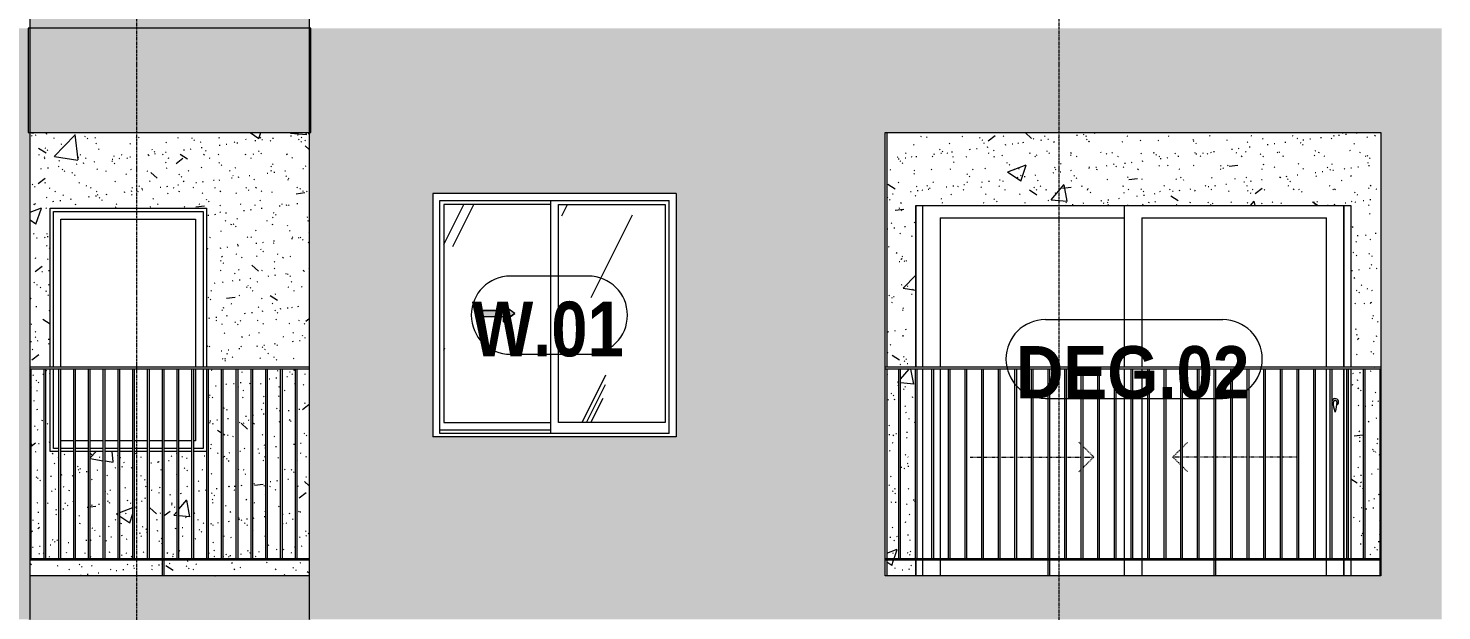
# Model space of a CAD drawing. Header units: millimetres. Extents: x 9199 to 175431, y -4466 to 35300.
# Drawn here: x 135976 to 144101, y 5600 to 8950 of the extents above; entities that cross this region are included whole.
import ezdxf

# ---------------------------------------------------------------- set-up
doc = ezdxf.new("R2010")
doc.units = ezdxf.units.MM
for name, pattern in [('1 NÉT CALL OUT', [6, 3, -3]), ('Dash', [6, 3, -3]), ('Grid Line', [22.225, 12.7, -3.175, 3.175, -3.175])]:
    doc.linetypes.add(name, pattern=pattern)
for name, color, linetype, lineweight in [('0-2', 250, 'Continuous', 5), ('A-DETL-GENF', 92, 'Continuous', 9), ('A-DETL-GENF-1', 92, '1 NÉT CALL OUT', 9), ('A-DOOR', 31, 'Continuous', 9), ('A-DOOR-FRAM', 31, 'Continuous', 9), ('A-DOOR-HDLN', 31, 'Dash', 18), ('A-DOOR-IDEN', 31, 'Continuous', 9), ('A-FLOR-HRAL', 11, 'Continuous', 9), ('A-FLOR-HRAL-1', 253, 'Continuous', 9), ('A-GLAZ', 151, 'Continuous', 9), ('A-GLAZ-1', 253, 'Continuous', 9), ('A-GLAZ-2', 7, 'Continuous', 9), ('A-GLAZ-3', 7, '1 NÉT CALL OUT', 9), ('A-GLAZ-IDEN', 152, 'Continuous', 9), ('A-WALL', 113, 'Continuous', 9), ('A-WALL-PATT-1', 9, 'Continuous', 9), ('A-WALL-PATT-2', 111, 'Continuous', 5), ('I-WALL', 2, 'Continuous', 9), ('I-WALL-1', 7, 'Continuous', 9), ('S-GRID-1', 1, 'Grid Line', 9)]:
    doc.layers.add(name, color=color, linetype=linetype, lineweight=lineweight)
doc.styles.add('Arial_B_1', font='arialbd.ttf', dxfattribs={"width": 0.85, "height": 315})
doc.styles.add('Arial_B_2', font='arialbd.ttf', dxfattribs={"width": 0.9, "height": 300})
pattern_1 = [(50, (-51555.6, 1200), (1093.104, -95.634), [114.3, -1257.3]), (355, (-51555.6, 1200), (-211.46, 1146.34), [91.44, -1005.84]), (100.451, (-51464.5, 1192), (881.656, 1050.7), [97.14, -1068.54]), (46.184, (-51555.6, 1504.8), (1626.47, -252.26), [171.45, -1885.95]), (96.636, (-51420, 1483.8), (1424.42, 1484.57), [145.71, -1602.81]), (351.184, (-51555.6, 1504.8), (1424.43, 1484.55), [137.16, -1508.76]), (21, (-51403.2, 1428.6), (909.686, -613.59), [114.3, -1257.3]), (326, (-51403.2, 1428.6), (370.81, 1105.13), [91.44, -1005.84]), (71.451, (-51327.4, 1377.5), (1280.5, 491.53), [97.14, -1068.54]), (37.5, (-51555.58, 1200), (18.531, 507.33), [50.292, -943.356, 50.292, -970.788, -1009.65]), (37.5, (-51555.58, 1200), (18.531, 507.33), [-2014.73, 50.29, -959.36]), (7.5, (-51555.6, 1200), (400.918, 601.084), [50.292, -531.876, 50.292, -920.496, -384.81]), (7.5, (-51555.6, 1200), (400.918, 601.084), [-1552.956, 50.292, -334.518]), (327.5, (-51895.43, 1200), (813.545, -34.374), [50.292, -330.708, 50.292, -1138.428, -1577.34]), (327.5, (-51895.43, 1200), (813.545, -34.374), [-1569.72, 50.29, -1527.05]), (317.5, (-52047.8, 1200), (888.775, 152.56), [50.292, -445.008, 50.292, -739.14, -1120.14]), (317.5, (-52047.8, 1200), (888.775, 152.56), [-1284.73, 50.29, -1069.85])]
pattern_2 = [(37.5, (-51555.58, 1200), (-4.7995, 146.8239), [5.029, -110.795, 5.029, -124.511, -123.825]), (37.5, (-51555.58, 1200), (-4.7995, 146.8239), [-245.364, 5.029, -118.796]), (7.5, (-51555.58, 1200), (134.8574, 215.0472), [5.029, -57.455, 5.029, -99.365, -40.005]), (7.5, (-51555.58, 1200), (134.8574, 215.0472), [-166.878, 5.029, -34.976]), (327.5, (-51649.3, 1200), (237.2978, 0.4316), [5.029, -33.071, 5.029, -132.131, -179.07]), (327.5, (-51649.3, 1200), (237.2978, 0.4316), [-175.26, 5.029, -174.041]), (317.5, (-51649.3, 1200), (229.067, 66.8792), [5.029, -14.021, 5.029, -84.887, -102.87]), (317.5, (-51649.3, 1200), (229.067, 66.8792), [-108.966, 5.029, -97.841])]
pattern_3 = [(63.435, (-49765.3, 1304.34), (-0.001, 1524), [532.46, -2875.3]), (63.435, (-51289.3, 1304.34), (-0.001, 1524), [532.46, -2875.3]), (63.435, (-49035.8, 1598.8), (-0.001, 1524), [532.46, -2875.3]), (63.435, (-50559.8, 1598.8), (-0.001, 1524), [532.46, -2875.3]), (63.435, (-49146.2, 1494.84), (-0.001, 1524), [532.46, -2875.3]), (63.435, (-50670.2, 1494.84), (-0.001, 1524), [532.46, -2875.3]), (63.435, (-49258.75, 2090.1), (-0.001, 1524), [258.8, -3148.97]), (63.435, (-50782.75, 2090.1), (-0.001, 1524), [258.8, -3148.97]), (63.435, (-49332.36, 1997.95), (-0.001, 1524), [532.46, -2875.3]), (63.435, (-50856.36, 1997.95), (-0.001, 1524), [532.46, -2875.3]), (63.435, (-49319.4, 2064.1), (-0.001, 1524), [532.46, -2875.3]), (63.435, (-50843.4, 2064.1), (-0.001, 1524), [532.46, -2875.3]), (63.435, (-49934.2, 1773.94), (-0.001, 1524), [532.46, -2875.3]), (63.435, (-51458.2, 1773.94), (-0.001, 1524), [532.46, -2875.3]), (63.435, (-49921.24, 1851.9), (-0.001, 1524), [532.46, -2875.3]), (63.435, (-51445.24, 1851.9), (-0.001, 1524), [532.46, -2875.3]), (63.435, (-49917.74, 1908.1), (-0.001, 1524), [532.46, -2875.3]), (63.435, (-51441.74, 1908.1), (-0.001, 1524), [532.46, -2875.3])]

# ---------------------------------------------------------------- blocks, each defined once
blk = doc.blocks.new('M_Fixed - 900 x 1400-901190-TKCS_MẶT ĐỨNG HƯỚNG TÂY')
at = {"layer": 'A-GLAZ-2'}
for p, q in [((-69617.9, 7000), (-69617.9, 7896)), ((-69617.9, 7896), (-68755.9, 7896)), ((-68755.9, 7896), (-68755.9, 7000)), ((-69573.9, 7000), (-69573.9, 7852)), ((-69573.9, 7852), (-68799.9, 7852)), ((-68799.9, 7852), (-68799.9, 7000)), ((-69617.9, 6534), (-69617.9, 6990)), ((-69573.9, 6578), (-69573.9, 6990)), ((-68799.9, 6990), (-68799.9, 6578)), ((-68755.9, 6990), (-68755.9, 6534)), ((-69585.5, 6534), (-69617.9, 6534)), ((-69500.5, 6534), (-69575.5, 6534)), ((-69500.5, 6578), (-69573.9, 6578)), ((-69415.6, 6578), (-69490.5, 6578)), ((-69415.6, 6534), (-69490.5, 6534)), ((-69330.7, 6578), (-69405.6, 6578)), ((-69330.7, 6534), (-69405.6, 6534)), ((-69245.7, 6578), (-69320.7, 6578)), ((-69245.7, 6534), (-69320.7, 6534)), ((-69160.8, 6578), (-69235.7, 6578)), ((-69160.8, 6534), (-69235.7, 6534)), ((-69075.8, 6578), (-69150.8, 6578)), ((-69075.8, 6534), (-69150.8, 6534)), ((-68990.9, 6578), (-69065.8, 6578)), ((-68990.9, 6534), (-69065.8, 6534)), ((-68906, 6578), (-68980.9, 6578)), ((-68906, 6534), (-68980.9, 6534)), ((-68821, 6578), (-68896, 6578)), ((-68821, 6534), (-68896, 6534)), ((-68799.9, 6578), (-68811, 6578)), ((-68755.9, 6534), (-68811, 6534))]:
    blk.add_line(p, q, dxfattribs=at)
blk = doc.blocks.new('Railing - 10mm-901206-TKCS_MẶT ĐỨNG HƯỚNG TÂY')
at = {"layer": 'A-FLOR-HRAL-1'}
for p, q in [((-68226.4, 5900), (-68226.4, 6990)), ((-68216.4, 5900), (-68216.4, 6990))]:
    blk.add_line(p, q, dxfattribs=at)
blk = doc.blocks.new('Railing - 50 x 10mm-901224-TKCS_MẶT ĐỨNG HƯỚNG TÂY')
at = {"layer": 'A-FLOR-HRAL-1'}
for p, q in [((-68990.9, 5800), (-68990.9, 6990)), ((-68980.9, 6990), (-68990.9, 6990)), ((-68980.9, 5800), (-68980.9, 6990))]:
    blk.add_line(p, q, dxfattribs=at)
blk = doc.blocks.new('Railing - 10mm-V147-TKCS_MẶT ĐỨNG HƯỚNG TÂY')
at = {"layer": 'A-FLOR-HRAL-1'}
blk.add_line((-69745.352937, 5900), (-69745.352937, 6990), dxfattribs=at)
blk = doc.blocks.new('Railing - Railing-885226-TKCS_MẶT ĐỨNG HƯỚNG TÂY')
at = {"layer": 'A-FLOR-HRAL-1'}
for p, q in [((-45151.9, 5900), (-43546.9, 5900)), ((-43546.9, 5890), (-45151.9, 5890))]:
    blk.add_line(p, q, dxfattribs=at)
for name, p in [('Railing - 10mm-V147-TKCS_MẶT ĐỨNG HƯỚNG TÂY', (24600, 0)), ('Railing - 10mm-901206-TKCS_MẶT ĐỨNG HƯỚNG TÂY', (23156, 0)), ('Railing - 10mm-901206-TKCS_MẶT ĐỨNG HƯỚNG TÂY', (23241, 0)), ('Railing - 10mm-901206-TKCS_MẶT ĐỨNG HƯỚNG TÂY', (23325.9, 0)), ('Railing - 10mm-901206-TKCS_MẶT ĐỨNG HƯỚNG TÂY', (23410.8, 0)), ('Railing - 10mm-901206-TKCS_MẶT ĐỨNG HƯỚNG TÂY', (23495.8, 0)), ('Railing - 10mm-901206-TKCS_MẶT ĐỨNG HƯỚNG TÂY', (23580.7, 0)), ('Railing - 10mm-901206-TKCS_MẶT ĐỨNG HƯỚNG TÂY', (23665.7, 0)), ('Railing - 10mm-901206-TKCS_MẶT ĐỨNG HƯỚNG TÂY', (23750.6, 0)), ('Railing - 50 x 10mm-901224-TKCS_MẶT ĐỨNG HƯỚNG TÂY', (24600, 0)), ('Railing - 10mm-901206-TKCS_MẶT ĐỨNG HƯỚNG TÂY', (23920.5, 0)), ('Railing - 10mm-901206-TKCS_MẶT ĐỨNG HƯỚNG TÂY', (24005.4, 0)), ('Railing - 10mm-901206-TKCS_MẶT ĐỨNG HƯỚNG TÂY', (24090.4, 0)), ('Railing - 10mm-901206-TKCS_MẶT ĐỨNG HƯỚNG TÂY', (24175.3, 0)), ('Railing - 10mm-901206-TKCS_MẶT ĐỨNG HƯỚNG TÂY', (24260.2, 0)), ('Railing - 10mm-901206-TKCS_MẶT ĐỨNG HƯỚNG TÂY', (24345.2, 0)), ('Railing - 10mm-901206-TKCS_MẶT ĐỨNG HƯỚNG TÂY', (24430.1, 0)), ('Railing - 10mm-901206-TKCS_MẶT ĐỨNG HƯỚNG TÂY', (24515.1, 0)), ('Railing - 10mm-901206-TKCS_MẶT ĐỨNG HƯỚNG TÂY', (24600, 0))]:
    blk.add_blockref(name, p)
blk = doc.blocks.new('Top Rail Type - Top Rail_Internal_-885227-TKCS_MẶT ĐỨNG HƯỚNG TÂY')
at = {"layer": 'A-FLOR-HRAL-1'}
for p, q in [((-43546.9, 7000), (-45151.9, 7000)), ((-43546.9, 6990), (-45151.9, 6990))]:
    blk.add_line(p, q, dxfattribs=at)
blk = doc.blocks.new('NCV_TKTC_TANG 2_rvt-2-TKCS_MẶT ĐỨNG HƯỚNG TÂY')
at = {"layer": 'A-WALL-PATT-1'}
h = blk.add_hatch(dxfattribs=at)
h.set_pattern_fill('FP_19', color=256, style=0, pattern_type=2)
h.set_pattern_definition(pattern_1)
h.paths.add_polyline_path([(-43586, 5800), (-43546.9, 5800), (-43546.9, 5890), (-44380.9, 5890), (-44380.9, 5800), (-43649.2, 5800)])
h.paths.add_polyline_path([(-45132, 5800), (-44390.9, 5800), (-44390.9, 5890), (-45151.9, 5890), (-45151.9, 5800), (-45140.3, 5800)])
h.paths.add_polyline_path([(-45118.7, 5900), (-45070.4, 5900), (-45070.4, 6990), (-45145.4, 6990), (-45145.4, 5900), (-45125.8, 5900)])
h.paths.add_polyline_path([(-43546.9, 5900), (-43546.9, 6990), (-43616.4, 6990), (-43616.4, 5900), (-43612.1, 5900)])
h.paths.add_polyline_path([(-44858.6, 5900), (-44815.6, 5900), (-44815.6, 6515), (-44890.5, 6515), (-44890.5, 5900)])
h.paths.add_polyline_path([(-44975.5, 5900), (-44900.5, 5900), (-44900.5, 6515), (-44975.5, 6515)])
h.paths.add_polyline_path([(-44781.9, 5900), (-44730.7, 5900), (-44730.7, 6515), (-44805.6, 6515), (-44805.6, 5900)])
h.paths.add_polyline_path([(-44645.7, 5900), (-44645.7, 6515), (-44720.7, 6515), (-44720.7, 5900)])
h.paths.add_polyline_path([(-44635.7, 5900), (-44560.8, 5900), (-44560.8, 6515), (-44635.7, 6515), (-44635.7, 6089.9)])
h.paths.add_polyline_path([(-44475.8, 5900), (-44475.8, 6515), (-44550.8, 6515), (-44550.8, 5900)])
h.paths.add_polyline_path([(-44465.8, 5900), (-44390.9, 5900), (-44390.9, 6515), (-44465.8, 6515), (-44465.8, 6234.7)])
h.paths.add_polyline_path([(-44380.9, 5900), (-44306, 5900), (-44306, 6515), (-44380.9, 6515), (-44380.9, 6307.1)])
h.paths.add_polyline_path([(-44296, 5900), (-44221, 5900), (-44221, 6515), (-44296, 6515), (-44296, 6379.5)])
h.paths.add_polyline_path([(-44211, 5900), (-44136.1, 5900), (-44136.9, 6515), (-44211, 6515), (-44211, 6451.9)])
h.paths.add_polyline_path([(-44126.1, 5900), (-44051.1, 5900), (-44051.1, 6990), (-44126.1, 6990), (-44126.1, 6499.1)])
h.paths.add_polyline_path([(-44041.1, 5900), (-43966.2, 5900), (-43966.2, 6990), (-44041.1, 6990), (-44041.1, 6374.5)])
h.paths.add_polyline_path([(-43881.3, 5900), (-43881.3, 6990), (-43956.2, 6990), (-43956.2, 5900)])
h.paths.add_polyline_path([(-43786.3, 5900), (-43711.4, 5900), (-43711.4, 6990), (-43786.3, 6990), (-43786.3, 6000.9)])
h.paths.add_polyline_path([(-43871.3, 5900), (-43796.3, 5900), (-43796.3, 6990), (-43871.3, 6990), (-43871.3, 6125.5)])
h.paths.add_polyline_path([(-44985.5, 5900), (-44985.5, 6515), (-45036.9, 6515), (-45036.9, 6990), (-45060.4, 6990), (-45060.4, 5900)])
h.paths.add_polyline_path([(-43626.4, 5900), (-43626.4, 6990), (-43701.4, 6990), (-43701.4, 5900)])
h.paths.add_polyline_path([(-45036.9, 7000), (-45036.9, 7915), (-44136.9, 7915), (-44136.9, 7000), (-43546.9, 7000), (-43546.9, 8350), (-45151.9, 8350), (-45151.9, 7000), (-45087.4, 7000)])
h = blk.add_hatch(dxfattribs=at)
h.set_pattern_fill('FP_20', color=256, style=0, pattern_type=2)
h.set_pattern_definition(pattern_2)
h.paths.add_polyline_path([(-43586, 5800), (-43546.9, 5800), (-43546.9, 5890), (-44380.9, 5890), (-44380.9, 5800), (-43649.2, 5800)])
h.paths.add_polyline_path([(-45132, 5800), (-44390.9, 5800), (-44390.9, 5890), (-45151.9, 5890), (-45151.9, 5800), (-45140.3, 5800)])
h.paths.add_polyline_path([(-45118.7, 5900), (-45070.4, 5900), (-45070.4, 6990), (-45145.4, 6990), (-45145.4, 5900), (-45125.8, 5900)])
h.paths.add_polyline_path([(-43546.9, 5900), (-43546.9, 6990), (-43616.4, 6990), (-43616.4, 5900), (-43612.1, 5900)])
h.paths.add_polyline_path([(-44858.6, 5900), (-44815.6, 5900), (-44815.6, 6515), (-44890.5, 6515), (-44890.5, 5900)])
h.paths.add_polyline_path([(-44975.5, 5900), (-44900.5, 5900), (-44900.5, 6515), (-44975.5, 6515)])
h.paths.add_polyline_path([(-44781.9, 5900), (-44730.7, 5900), (-44730.7, 6515), (-44805.6, 6515), (-44805.6, 5900)])
h.paths.add_polyline_path([(-44645.7, 5900), (-44645.7, 6515), (-44720.7, 6515), (-44720.7, 5900)])
h.paths.add_polyline_path([(-44635.7, 5900), (-44560.8, 5900), (-44560.8, 6515), (-44635.7, 6515), (-44635.7, 6089.9)])
h.paths.add_polyline_path([(-44475.8, 5900), (-44475.8, 6515), (-44550.8, 6515), (-44550.8, 5900)])
h.paths.add_polyline_path([(-44465.8, 5900), (-44390.9, 5900), (-44390.9, 6515), (-44465.8, 6515), (-44465.8, 6234.7)])
h.paths.add_polyline_path([(-44380.9, 5900), (-44306, 5900), (-44306, 6515), (-44380.9, 6515), (-44380.9, 6307.1)])
h.paths.add_polyline_path([(-44296, 5900), (-44221, 5900), (-44221, 6515), (-44296, 6515), (-44296, 6379.5)])
h.paths.add_polyline_path([(-44211, 5900), (-44136.1, 5900), (-44136.9, 6515), (-44211, 6515), (-44211, 6451.9)])
h.paths.add_polyline_path([(-44126.1, 5900), (-44051.1, 5900), (-44051.1, 6990), (-44126.1, 6990), (-44126.1, 6499.1)])
h.paths.add_polyline_path([(-44041.1, 5900), (-43966.2, 5900), (-43966.2, 6990), (-44041.1, 6990), (-44041.1, 6374.5)])
h.paths.add_polyline_path([(-43881.3, 5900), (-43881.3, 6990), (-43956.2, 6990), (-43956.2, 5900)])
h.paths.add_polyline_path([(-43786.3, 5900), (-43711.4, 5900), (-43711.4, 6990), (-43786.3, 6990), (-43786.3, 6000.9)])
h.paths.add_polyline_path([(-43871.3, 5900), (-43796.3, 5900), (-43796.3, 6990), (-43871.3, 6990), (-43871.3, 6125.5)])
h.paths.add_polyline_path([(-44985.5, 5900), (-44985.5, 6515), (-45036.9, 6515), (-45036.9, 6990), (-45060.4, 6990), (-45060.4, 5900)])
h.paths.add_polyline_path([(-43626.4, 5900), (-43626.4, 6990), (-43701.4, 6990), (-43701.4, 5900)])
h.paths.add_polyline_path([(-45036.9, 7000), (-45036.9, 7915), (-44136.9, 7915), (-44136.9, 7000), (-43546.9, 7000), (-43546.9, 8350), (-45151.9, 8350), (-45151.9, 7000), (-45087.4, 7000)])
h = blk.add_hatch(dxfattribs=at)
h.set_pattern_fill('FP_19', color=256, style=0, pattern_type=2)
h.set_pattern_definition(pattern_1)
h.paths.add_polyline_path([(-40226.9, 5800), (-40060.7, 5800), (-40060.7, 5890), (-40226.9, 5890)])
h.paths.add_polyline_path([(-37560.7, 5800), (-37391.9, 5800), (-37391.9, 5890), (-37560.7, 5890)])
h.paths.add_polyline_path([(-40158.3, 5900), (-40158.3, 6990), (-40226.9, 6990), (-40226.9, 5900), (-40208.7, 5900)])
h.paths.add_polyline_path([(-37560.7, 5900), (-37487.3, 5900), (-37487.3, 6990), (-37560.7, 6990), (-37560.7, 5924.2)])
h.paths.add_polyline_path([(-40148.3, 5900), (-40062.9, 5900), (-40062.9, 6990), (-40148.3, 6990), (-40148.3, 6716.4)])
h.paths.add_polyline_path([(-37477.3, 5900), (-37391.9, 5900), (-37391.9, 6990), (-37477.3, 6990), (-37477.3, 6716.4)])
h.paths.add_polyline_path([(-40128.5, 7000), (-40060.7, 7000), (-40060.7, 7930), (-37560.7, 7930), (-37560.7, 7000), (-37386.9, 7000), (-37386.9, 8350), (-40226.9, 8350), (-40226.9, 7000)])
h = blk.add_hatch(dxfattribs=at)
h.set_pattern_fill('FP_20', color=256, style=0, pattern_type=2)
h.set_pattern_definition(pattern_2)
h.paths.add_polyline_path([(-40226.9, 5800), (-40060.7, 5800), (-40060.7, 5890), (-40226.9, 5890)])
h.paths.add_polyline_path([(-37560.7, 5800), (-37391.9, 5800), (-37391.9, 5890), (-37560.7, 5890)])
h.paths.add_polyline_path([(-40158.3, 5900), (-40158.3, 6990), (-40226.9, 6990), (-40226.9, 5900), (-40208.7, 5900)])
h.paths.add_polyline_path([(-37560.7, 5900), (-37487.3, 5900), (-37487.3, 6990), (-37560.7, 6990), (-37560.7, 5924.2)])
h.paths.add_polyline_path([(-40148.3, 5900), (-40062.9, 5900), (-40062.9, 6990), (-40148.3, 6990), (-40148.3, 6716.4)])
h.paths.add_polyline_path([(-37477.3, 5900), (-37391.9, 5900), (-37391.9, 6990), (-37477.3, 6990), (-37477.3, 6716.4)])
h.paths.add_polyline_path([(-40128.5, 7000), (-40060.7, 7000), (-40060.7, 7930), (-37560.7, 7930), (-37560.7, 7000), (-37386.9, 7000), (-37386.9, 8350), (-40226.9, 8350), (-40226.9, 7000)])
at = {"layer": 'I-WALL-1'}
for p, q in [((-40226.9, 8350), (-40226.9, 7000)), ((-45036.9, 7000), (-45036.9, 7915)), ((-45036.9, 7915), (-44136.9, 7915)), ((-44136.9, 7915), (-44136.9, 7000)), ((-40060.7, 7000), (-40060.7, 7930)), ((-40060.7, 7930), (-37560.7, 7930)), ((-37560.7, 7930), (-37560.7, 7000)), ((-45036.9, 6515), (-45036.9, 6990)), ((-44136.9, 6990), (-44136.9, 6515)), ((-40226.9, 6990), (-40226.9, 5900)), ((-37560.7, 6990), (-37560.7, 5900)), ((-44985.5, 6515), (-45036.9, 6515)), ((-44900.5, 6515), (-44975.5, 6515)), ((-44815.6, 6515), (-44890.5, 6515)), ((-44730.7, 6515), (-44805.6, 6515)), ((-44645.7, 6515), (-44720.7, 6515)), ((-44560.8, 6515), (-44635.7, 6515)), ((-44475.8, 6515), (-44550.8, 6515)), ((-44390.9, 6515), (-44465.8, 6515)), ((-44306, 6515), (-44380.9, 6515)), ((-44221, 6515), (-44296, 6515)), ((-44136.9, 6515), (-44211, 6515)), ((-40226.9, 5890), (-40226.9, 5800)), ((-40060.7, 5800), (-40060.7, 5890)), ((-37560.7, 5890), (-37560.7, 5800))]:
    blk.add_line(p, q, dxfattribs=at)
at = {"layer": 'A-FLOR-HRAL-1'}
for name in ['Top Rail Type - Top Rail_Internal_-885227-TKCS_MẶT ĐỨNG HƯỚNG TÂY', 'Railing - Railing-885226-TKCS_MẶT ĐỨNG HƯỚNG TÂY']:
    blk.add_blockref(name, (0, 0), dxfattribs=at)
at = {"layer": 'A-GLAZ-1'}
blk.add_blockref('M_Fixed - 900 x 1400-901190-TKCS_MẶT ĐỨNG HƯỚNG TÂY', (24600, 0), dxfattribs=at)
blk = doc.blocks.new('1_FAMILY RVT - W01-WxH 1400x1400xmm-V156-TKCS_MẶT ĐỨNG HƯỚNG TÂY')
at = {"layer": 'A-DETL-GENF-1'}
blk.add_hatch(color=256, dxfattribs=at).paths.add_polyline_path([(-42432.9, 7262.1), (-42365.1, 7309.5), (-42432.9, 7357), (-42432.9, 7326.5), (-42568.3, 7326.5), (-42568.3, 7292.6), (-42432.9, 7292.6)])
at = {"layer": 'A-GLAZ'}
h = blk.add_hatch(dxfattribs=at)
h.set_pattern_fill('FP_18', color=256, style=0, pattern_type=2)
h.set_pattern_definition(pattern_3)
h.paths.add_polyline_path([(-42773.9, 6682.5), (-42159.6, 6682.5), (-42159.6, 7936.5), (-42773.9, 7936.5), (-42773.9, 6716.4)])
h.paths.add_polyline_path([(-42432.9, 7262.1), (-42432.9, 7292.6), (-42568.3, 7292.6), (-42568.3, 7326.5), (-42432.9, 7326.5), (-42432.9, 7357), (-42365.1, 7309.5), (-42389.3, 7292.6)])
h = blk.add_hatch(dxfattribs=at)
h.set_pattern_fill('FP_18', color=256, style=0, pattern_type=2)
h.set_pattern_definition(pattern_3)
h.paths.add_polyline_path([(-41500.9, 6682.5), (-41500.9, 7936.5), (-42115.1, 7936.5), (-42115.1, 6682.5)])
at = {"layer": 'A-DETL-GENF'}
for p, q in [((-42568.3, 7326.5), (-42568.3, 7292.6)), ((-42568.3, 7326.5), (-42432.9, 7326.5)), ((-42432.9, 7326.5), (-42568.3, 7326.5)), ((-42568.3, 7326.5), (-42568.3, 7292.6)), ((-42432.9, 7357), (-42432.9, 7326.5)), ((-42365.1, 7309.5), (-42432.9, 7357)), ((-42365.1, 7309.5), (-42432.9, 7357)), ((-42432.9, 7357), (-42432.9, 7326.5)), ((-42568.3, 7292.6), (-42432.9, 7292.6)), ((-42568.3, 7292.6), (-42432.9, 7292.6)), ((-42365.1, 7309.5), (-42432.9, 7262.1)), ((-42432.9, 7262.1), (-42365.1, 7309.5)), ((-42432.9, 7292.6), (-42432.9, 7262.1)), ((-42432.9, 7292.6), (-42432.9, 7262.1))]:
    blk.add_line(p, q, dxfattribs=at)
at = {"layer": 'A-GLAZ'}
for p, q in [((-41437.4, 8000), (-42837.4, 8000)), ((-42837.4, 8000), (-42837.4, 6600)), ((-41437.4, 8000), (-41437.4, 6600)), ((-42796.4, 7959.1), (-41478.3, 7959.1)), ((-42796.4, 6619), (-42796.4, 7959.1)), ((-42773.9, 7936.5), (-42773.9, 6682.5)), ((-42159.6, 7936.5), (-42773.9, 7936.5)), ((-42159.6, 7959.1), (-42159.6, 6619)), ((-42115.1, 6682.5), (-42115.1, 7936.5)), ((-42115.1, 7936.5), (-41500.9, 7936.5)), ((-41500.9, 7936.5), (-41500.9, 6682.5)), ((-41478.3, 6619), (-41478.3, 7959.1)), ((-42773.9, 6682.5), (-42159.6, 6682.5)), ((-41500.9, 6682.5), (-42115.1, 6682.5)), ((-41437.4, 6600), (-42837.4, 6600)), ((-42159.6, 6638.1), (-42796.4, 6638.1)), ((-42159.6, 6638.1), (-42796.4, 6638.1)), ((-41478.3, 6619), (-42796.4, 6619))]:
    blk.add_line(p, q, dxfattribs=at)
blk = doc.blocks.new('Railing - 10mm-1251313-TKCS_MẶT ĐỨNG HƯỚNG TÂY')
at = {"layer": 'A-FLOR-HRAL'}
for p, q in [((-70214.4, 2500), (-70214.4, 3590)), ((-70204.4, 2500), (-70204.4, 3590))]:
    blk.add_line(p, q, dxfattribs=at)
blk = doc.blocks.new('Railing - 50 x 10mm-V205-TKCS_MẶT ĐỨNG HƯỚNG TÂY')
at = {"layer": 'A-FLOR-HRAL'}
for p, q in [((-71091.4, 5800), (-71091.4, 6990)), ((-71081.4, 6990), (-71091.4, 6990)), ((-71081.4, 5800), (-71081.4, 6990))]:
    blk.add_line(p, q, dxfattribs=at)
blk = doc.blocks.new('Railing - 50 x 10mm-V206-TKCS_MẶT ĐỨNG HƯỚNG TÂY')
at = {"layer": 'A-FLOR-HRAL'}
for p in [(-70116.9, 5800), (-70111.9, 6990)]:
    blk.add_line(p, (-70116.9, 6990), dxfattribs=at)
blk = doc.blocks.new('Railing - Railing-3231146-TKCS_MẶT ĐỨNG HƯỚNG TÂY')
at = {"layer": 'A-FLOR-HRAL'}
for p, q in [((-40236.5, 5900), (-37386.9, 5900)), ((-37386.9, 5890), (-40236.5, 5890))]:
    blk.add_line(p, q, dxfattribs=at)
for name, p in [('Railing - 10mm-1251313-TKCS_MẶT ĐỨNG HƯỚNG TÂY', (30056.1, 3400)), ('Railing - 10mm-1251313-TKCS_MẶT ĐỨNG HƯỚNG TÂY', (30151.5, 3400)), ('Railing - 10mm-1251313-TKCS_MẶT ĐỨNG HƯỚNG TÂY', (30246.9, 3400)), ('Railing - 10mm-1251313-TKCS_MẶT ĐỨNG HƯỚNG TÂY', (30342.3, 3400)), ('Railing - 10mm-1251313-TKCS_MẶT ĐỨNG HƯỚNG TÂY', (30437.7, 3400)), ('Railing - 10mm-1251313-TKCS_MẶT ĐỨNG HƯỚNG TÂY', (30533.1, 3400)), ('Railing - 10mm-1251313-TKCS_MẶT ĐỨNG HƯỚNG TÂY', (30628.5, 3400)), ('Railing - 10mm-1251313-TKCS_MẶT ĐỨNG HƯỚNG TÂY', (30723.9, 3400)), ('Railing - 10mm-1251313-TKCS_MẶT ĐỨNG HƯỚNG TÂY', (30819.2, 3400)), ('Railing - 50 x 10mm-V205-TKCS_MẶT ĐỨNG HƯỚNG TÂY', (31791.6, 0)), ('Railing - 10mm-1251313-TKCS_MẶT ĐỨNG HƯỚNG TÂY', (31010, 3400)), ('Railing - 10mm-1251313-TKCS_MẶT ĐỨNG HƯỚNG TÂY', (31105.4, 3400)), ('Railing - 10mm-1251313-TKCS_MẶT ĐỨNG HƯỚNG TÂY', (31200.8, 3400)), ('Railing - 10mm-1251313-TKCS_MẶT ĐỨNG HƯỚNG TÂY', (31296.2, 3400)), ('Railing - 10mm-1251313-TKCS_MẶT ĐỨNG HƯỚNG TÂY', (31391.6, 3400)), ('Railing - 10mm-1251313-TKCS_MẶT ĐỨNG HƯỚNG TÂY', (31487, 3400)), ('Railing - 10mm-1251313-TKCS_MẶT ĐỨNG HƯỚNG TÂY', (31582.4, 3400)), ('Railing - 10mm-1251313-TKCS_MẶT ĐỨNG HƯỚNG TÂY', (31677.8, 3400)), ('Railing - 10mm-1251313-TKCS_MẶT ĐỨNG HƯỚNG TÂY', (31773.2, 3400)), ('Railing - 50 x 10mm-V205-TKCS_MẶT ĐỨNG HƯỚNG TÂY', (32745.6, 0)), ('Railing - 10mm-1251313-TKCS_MẶT ĐỨNG HƯỚNG TÂY', (31963.9, 3400)), ('Railing - 10mm-1251313-TKCS_MẶT ĐỨNG HƯỚNG TÂY', (32059.3, 3400)), ('Railing - 10mm-1251313-TKCS_MẶT ĐỨNG HƯỚNG TÂY', (32154.7, 3400)), ('Railing - 10mm-1251313-TKCS_MẶT ĐỨNG HƯỚNG TÂY', (32250.1, 3400)), ('Railing - 10mm-1251313-TKCS_MẶT ĐỨNG HƯỚNG TÂY', (32345.5, 3400)), ('Railing - 10mm-1251313-TKCS_MẶT ĐỨNG HƯỚNG TÂY', (32440.9, 3400)), ('Railing - 10mm-1251313-TKCS_MẶT ĐỨNG HƯỚNG TÂY', (32536.3, 3400)), ('Railing - 10mm-1251313-TKCS_MẶT ĐỨNG HƯỚNG TÂY', (32631.7, 3400)), ('Railing - 10mm-1251313-TKCS_MẶT ĐỨNG HƯỚNG TÂY', (32727.1, 3400)), ('Railing - 50 x 10mm-V206-TKCS_MẶT ĐỨNG HƯỚNG TÂY', (32725, 0))]:
    blk.add_blockref(name, p)
blk = doc.blocks.new('Top Rail Type - Top Rail_Internal_-3231149-TKCS_MẶT ĐỨNG HƯỚNG TÂY')
at = {"layer": 'A-FLOR-HRAL'}
for p, q in [((-37386.9, 7000), (-40236.5, 7000)), ((-37386.9, 6990), (-40236.5, 6990))]:
    blk.add_line(p, q, dxfattribs=at)
blk = doc.blocks.new('DEG_02-DEG_03 - DEG_02-2500x2400mm-CỬA ĐI 02 CÁNH TRƯỢT-V216-TKCS_MẶT ĐỨNG HƯỚNG TÂY')
at = {"layer": 'A-DOOR'}
for p, q in [((-38860.3, 7000), (-38860.3, 7930)), ((-37600.3, 7930), (-37600.3, 7000)), ((-39920.3, 7860), (-39920.3, 7000)), ((-39920.3, 7860), (-38860.3, 7860)), ((-38760.3, 7860), (-38760.3, 7000)), ((-38760.3, 7860), (-37700.3, 7860)), ((-37700.3, 7000), (-37700.3, 7860)), ((-39920.3, 6990), (-39920.3, 5900)), ((-38860.3, 5900), (-38860.3, 6990)), ((-38760.3, 6990), (-38760.3, 5900)), ((-37700.3, 5900), (-37700.3, 6990)), ((-37600.3, 6990), (-37600.3, 5900)), ((-39920.3, 5890), (-39920.3, 5800)), ((-38860.3, 5800), (-38860.3, 5890)), ((-38760.3, 5890), (-38760.3, 5800)), ((-37700.3, 5800), (-37700.3, 5890)), ((-37600.3, 5890), (-37600.3, 5800))]:
    blk.add_line(p, q, dxfattribs=at)
at = {"layer": 'A-DOOR', "flags": 128}
blk.add_lwpolyline([(-37648.8, 6808.7), (-37648.8, 6808.7), (-37648.8, 6808.7), (-37648.8, 6808.7), (-37648.8, 6808.7), (-37648.9, 6808.7), (-37648.9, 6808.7), (-37648.9, 6808.7), (-37648.9, 6808.7), (-37648.9, 6808.7), (-37649, 6808.7), (-37649, 6808.7), (-37649, 6808.7), (-37649, 6808.7), (-37649.1, 6808.7), (-37649.1, 6808.7), (-37649.1, 6808.7), (-37649.2, 6808.7), (-37649.2, 6808.7), (-37649.3, 6808.7), (-37649.3, 6808.7), (-37649.4, 6808.7), (-37649.4, 6808.7), (-37649.5, 6808.7), (-37649.5, 6808.7), (-37649.6, 6808.7), (-37649.6, 6808.7), (-37649.7, 6808.7), (-37649.7, 6808.7), (-37649.8, 6808.7), (-37649.8, 6808.7), (-37649.9, 6808.7), (-37649.9, 6808.7), (-37650, 6808.7), (-37650.1, 6808.7), (-37650.1, 6808.7), (-37650.2, 6808.7), (-37650.2, 6808.7), (-37650.3, 6808.7), (-37650.4, 6808.7), (-37650.4, 6808.7), (-37650.5, 6808.7), (-37650.5, 6808.7), (-37650.6, 6808.7), (-37650.7, 6808.7), (-37650.7, 6808.7), (-37650.8, 6808.7), (-37650.8, 6808.7), (-37650.9, 6808.7), (-37650.9, 6808.7), (-37651, 6808.7), (-37651, 6808.7), (-37651.1, 6808.7), (-37651.1, 6808.7), (-37651.2, 6808.7), (-37651.2, 6808.7), (-37651.3, 6808.7), (-37651.3, 6808.7), (-37651.4, 6808.7), (-37651.4, 6808.7), (-37651.5, 6808.7), (-37651.5, 6808.7), (-37651.5, 6808.7), (-37651.6, 6808.7), (-37651.6, 6808.7), (-37651.6, 6808.7), (-37651.7, 6808.7), (-37651.7, 6808.7), (-37651.7, 6808.7), (-37651.7, 6808.7), (-37651.7, 6808.7), (-37651.8, 6808.7), (-37651.8, 6808.7), (-37651.8, 6808.7), (-37651.8, 6808.7), (-37651.8, 6808.7), (-37651.8, 6808.7)], dxfattribs=at)
at = {"layer": 'A-DOOR'}
for centre, radius, start, end in [((-37650.3, 6800), 20, 0, 150), ((-37650.3, 6800), 20, 210, 240), ((-37651.8, 6799.2), 9.45, 90, 180), ((-37496.5, 6799.2), 164.8, 180, 199.13397), ((-37649.9, 6746), 2.34, 199.13397, 261.03098), ((-37650.7, 6746), 2.34, 278.96902, 340.86603), ((-37648.8, 6799.2), 9.45, 0, 90), ((-37804.1, 6799.2), 164.8, 340.86603, 0), ((-37650.3, 6800), 20, 300, 0)]:
    blk.add_arc(centre, radius, start, end, dxfattribs=at)
at = {"layer": 'A-DOOR-FRAM'}
for p, q in [((-40060.3, 7930), (-40060.3, 7000)), ((-40020.3, 7000), (-40020.3, 7930)), ((-37600.3, 7000), (-37600.3, 7930)), ((-40020.3, 5900), (-40020.3, 6990)), ((-37600.3, 5900), (-37600.3, 6990)), ((-40060.3, 5890), (-40060.3, 5800)), ((-40020.3, 5800), (-40020.3, 5890)), ((-37600.3, 5800), (-37600.3, 5890))]:
    blk.add_line(p, q, dxfattribs=at)
at = {"layer": 'A-DOOR-HDLN'}
for p, q in [((-39109, 6555.6), (-39122.4, 6569.1)), ((-39037.6, 6484.2), (-39099, 6545.6)), ((-38583.1, 6484.2), (-38536.6, 6530.7)), ((-38526.6, 6540.7), (-38498.2, 6569.1)), ((-39747.6, 6484.2), (-39681.3, 6484.2)), ((-39671.3, 6484.2), (-39585.9, 6484.2)), ((-39575.9, 6484.2), (-39490.5, 6484.2)), ((-39480.5, 6484.2), (-39395.1, 6484.2)), ((-39385.1, 6484.2), (-39299.7, 6484.2)), ((-39289.7, 6484.2), (-39204.4, 6484.2)), ((-39194.4, 6484.2), (-39109, 6484.2)), ((-39037.6, 6484.2), (-39099, 6422.8)), ((-39099, 6484.2), (-39037.6, 6484.2)), ((-38583.1, 6484.2), (-38536.6, 6437.8)), ((-38536.6, 6484.2), (-38583.1, 6484.2)), ((-38441.2, 6484.2), (-38526.6, 6484.2)), ((-38526.6, 6427.8), (-38498.2, 6399.4)), ((-38345.8, 6484.2), (-38431.2, 6484.2)), ((-38250.5, 6484.2), (-38335.8, 6484.2)), ((-38155.1, 6484.2), (-38240.5, 6484.2)), ((-38059.7, 6484.2), (-38145.1, 6484.2)), ((-37964.3, 6484.2), (-38049.7, 6484.2)), ((-37873.1, 6484.2), (-37954.3, 6484.2)), ((-39109, 6412.8), (-39122.4, 6399.4))]:
    blk.add_line(p, q, dxfattribs=at)
blk = doc.blocks.new('SSA-WINDOW TAG - 10-2062020-TKCS_MẶT ĐỨNG HƯỚNG TÂY')
at = {"layer": 'A-GLAZ-IDEN'}
for p, q in [((-74740.8, 10925), (-75188.4, 10925)), ((-75188.4, 10475), (-74740.8, 10475))]:
    blk.add_line(p, q, dxfattribs=at)
for centre, start, end in [((-75188.4, 10700), 90, 270), ((-74740.8, 10700), 270, 90)]:
    blk.add_arc(centre, 225, start, end, dxfattribs=at)
blk = doc.blocks.new('STN_Door Tag - STN_Door Tag-1788670-TKCS_MẶT ĐỨNG HƯỚNG TÂY')
at = {"layer": 'A-DOOR-IDEN'}
for p, q in [((-35037.4, 2034.3), (-34017.3, 2034.3)), ((-35037.4, 1581.5), (-34017.3, 1581.5))]:
    blk.add_line(p, q, dxfattribs=at)
for centre, start, end in [((-35037.4, 1807.9), 90, 270), ((-34017.3, 1807.9), 270, 90)]:
    blk.add_arc(centre, 226.4, start, end, dxfattribs=at)

msp = doc.modelspace()

# ---------------------------------------------------------------- hatches: boundary and pattern name
at = {"layer": 'A-WALL-PATT-2'}
for points in [[(136356.3, 8950), (137591.2, 8950), (137591.2, 9200), (135986.2, 9200), (135986.2, 8950), (136070.2, 8950)], [(136356.3, 8350), (137601.2, 8350), (137601.2, 8950), (135976.2, 8950), (135976.2, 8350)], [(137591.2, 5600), (137591.2, 5800), (135986.2, 5800), (135986.2, 5600), (136356.3, 5600)], [(137591.2, 4950), (137601.2, 4950), (137601.2, 5600), (135976.2, 5600), (135976.2, 4950), (136356.3, 4950)]]:
    msp.add_hatch(color=256, dxfattribs=at).paths.add_polyline_path(points)
h = msp.add_hatch(color=256, dxfattribs=at)
h.paths.add_polyline_path([(134239.9, 5550), (135986.2, 5550), (135986.2, 8950), (132496.2, 8950), (132496.2, 5550)])
h.paths.add_polyline_path([(134239.9, 5800), (132701.2, 5800), (132701.2, 8350), (135626.7, 8350), (135626.7, 5800), (135298.1, 5800)])
h = msp.add_hatch(color=256, dxfattribs=at)
h.paths.add_polyline_path([(138472.6, 5550), (140695.8, 5550), (140695.8, 8950), (137591.2, 8950), (137591.2, 5550)])
h.paths.add_polyline_path([(139659.9, 6600), (138300.8, 6600), (138300.8, 8000), (139700.8, 8000), (139700.8, 6600)])
h = msp.add_hatch(color=256, dxfattribs=at)
h.paths.add_polyline_path([(142705.3, 5550), (144101.2, 5550), (144101.2, 8950), (140695.8, 8950), (140695.8, 5550), (141647.1, 5550)])
h.paths.add_polyline_path([(142705.3, 5800), (140901.7, 5800), (140901.7, 8350), (143751.2, 8350), (143751.2, 5800)])

# ---------------------------------------------------------------- linework, layer by layer
at = {"layer": 'A-WALL'}
for p, q in [((135986.2, 5550), (135986.2, 15750)), ((137591.2, 15750), (137591.2, 5550)), ((140901.7, 8350), (143751.2, 8350)), ((140901.7, 5800), (140901.7, 8350)), ((143751.2, 8350), (143751.2, 5800)), ((143751.2, 5800), (140901.7, 5800))]:
    msp.add_line(p, q, dxfattribs=at)
at = {"layer": 'I-WALL'}
for p, q in [((137601.2, 8950), (135976.2, 8950)), ((135976.2, 8950), (135976.2, 8350)), ((137601.2, 8350), (137601.2, 8950)), ((135976.2, 8350), (137601.2, 8350)), ((137591.2, 5800), (135986.2, 5800))]:
    msp.add_line(p, q, dxfattribs=at)
at = {"layer": 'S-GRID-1'}
for p, q in [((136601.2, 634.2), (136601.2, 30542.5)), ((141901.2, 634.2), (141901.2, 30542.5))]:
    msp.add_line(p, q, dxfattribs=at)

# ---------------------------------------------------------------- block references
at = {"layer": '0-2'}
msp.add_blockref('NCV_TKTC_TANG 2_rvt-2-TKCS_MẶT ĐỨNG HƯỚNG TÂY', (181138.2, 0), dxfattribs=at)
at = {"layer": 'A-DOOR'}
msp.add_blockref('DEG_02-DEG_03 - DEG_02-2500x2400mm-CỬA ĐI 02 CÁNH TRƯỢT-V216-TKCS_MẶT ĐỨNG HƯỚNG TÂY', (181138.2, 0), dxfattribs=at)
at = {"layer": 'A-DOOR-IDEN'}
msp.add_blockref('STN_Door Tag - STN_Door Tag-1788670-TKCS_MẶT ĐỨNG HƯỚNG TÂY', (176859.8, 5239.9), dxfattribs=at)
at = {"layer": 'A-FLOR-HRAL'}
for name in ['Top Rail Type - Top Rail_Internal_-3231149-TKCS_MẶT ĐỨNG HƯỚNG TÂY', 'Railing - Railing-3231146-TKCS_MẶT ĐỨNG HƯỚNG TÂY']:
    msp.add_blockref(name, (181138.2, 0), dxfattribs=at)
at = {"layer": 'A-GLAZ-3'}
msp.add_blockref('1_FAMILY RVT - W01-WxH 1400x1400xmm-V156-TKCS_MẶT ĐỨNG HƯỚNG TÂY', (181138.2, 0), dxfattribs=at)
at = {"layer": 'A-GLAZ-IDEN'}
msp.add_blockref('SSA-WINDOW TAG - 10-2062020-TKCS_MẶT ĐỨNG HƯỚNG TÂY', (213936.1, -3400), dxfattribs=at)

# ---------------------------------------------------------------- texts
at = {"layer": 'A-DOOR-IDEN', "insert": (142324.8, 6970), "char_height": 300, "width": 1375.65, "attachment_point": 5, "line_spacing_factor": 0.936439, "style": 'Arial_B_2'}
msp.add_mtext('\\pt6.75,13.5,20.25,27,33.75,40.5,47.25,54,60.75,67.5,74.25,81,87.75,94.5,101.25,108,114.75,121.5,128.25,135,141.75,148.5,155.25,162,168.75,175.5,182.25,189,195.75,202.5,209.25,216;DEG.02', dxfattribs=at)
at = {"layer": 'A-GLAZ-IDEN', "insert": (138962.2, 7218.1), "char_height": 315, "width": 902.7, "attachment_point": 5, "line_spacing_factor": 0.936439, "style": 'Arial_B_1'}
msp.add_mtext('\\pt6.3756,12.7512,19.12365,25.49925,31.87485,38.25045,44.62605,50.9985,57.3741,63.7497,70.1253,76.5009,82.8765,89.24895,95.62455,102.00015,108.37575,114.75135,121.1238,127.4994,133.875,140.2506,146.6262,152.99865,159.37425,165.74985,172.12545,178.50105,184.8735,191.2491,197.6247,204.0003;W.01', dxfattribs=at)

doc.saveas('drawing.dxf')
